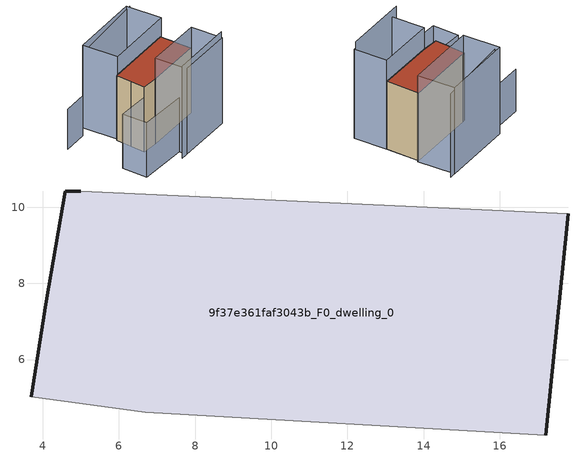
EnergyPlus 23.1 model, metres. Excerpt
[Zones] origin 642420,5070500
9f37e361faf3043b_F0_dwelling_0
 floor ground (EU_floor_Construction): 17.2,4.02 17.81,9.82 5,10.43 4.6,10.43 4.09,7.53 3.69,5.02 6.7,4.62 z0
 wall outside (EU_wall_Construction): 17.81,9.82 17.2,4.02 / 3.69,5.02 4.09,7.53 4.6,10.43 5,10.43 z0:12
 wall adiabatic (EU_wall_Construction): 5,10.43 17.81,9.82 / 17.2,4.02 6.7,4.62 3.69,5.02 z0:12
 roof outside (EU_roof_Construction): 17.81,9.82 17.2,4.02 6.7,4.62 3.69,5.02 4.09,7.53 4.6,10.43 5,10.43 z12
shading: 4.93,-1.01 16.6,-1.59 z0:17; 6.61,4.63 17.2,4.02 / 17.2,4.02 16.88,-1.69 / 16.88,-1.69 6.28,-1.08 / 6.28,-1.08 6.61,4.63 z0:15.8; 6.38,0.3 -2.48,1.24 / -2.48,1.24 -2.01,5.73 / -2.01,5.73 6.86,4.79 / 6.86,4.79 6.38,0.3 z0:10; 18.11,9.81 5,10.43 / 5,10.43 5.3,16.85 / 5.3,16.85 18.41,16.23 / 18.41,16.23 18.11,9.81 z0:15.3; 3.23,15.72 -1.31,15.93 z0:7.4; 19.48,16.14 5.5,16.03 z0:14.8
[Building]
EU S2 Campaign: North Axis=0; Terrain=City; Solar Distribution=FullExterior
[Site:Location]
Lyon-Bron: Latitude=45.75; Longitude=5; Time Zone=1; Elevation=198
[SizingPeriod:WeatherFileDays]
AnnualSizingPeriod: Begin Month=1; Begin Day of Month=1; End Month=12; End Day of Month=31; Day of Week for Start Day=Monday; Use Weather File Daylight Saving Period=No; Use Weather File Rain and Snow Indicators=No
[MATERIAL]
EU_InternalMass_Material: Roughness=MediumRough; Thickness=0.1; Conductivity=1; Density=1800; Specific Heat=900; Thermal Absorptance=0.9; Solar Absorptance=0.7; Visible Absorptance=0.7
[MATERIAL:NOMASS] Roughness=MediumRough; Thermal Absorptance=0.9; Solar Absorptance=0.7; Visible Absorptance=0.7
Name | Thermal Resistance
EU_wall_NoMass | 0.503714
EU_roof_NoMass | 0.959371
EU_floor_NoMass | 0.347222
[CONSTRUCTION]
EU_wall_Construction: EU_wall_NoMass
EU_roof_Construction: EU_roof_NoMass
EU_floor_Construction: EU_floor_NoMass
EU_InternalMass_Construction: EU_InternalMass_Material
[ZONE]
9f37e361faf3043b_F0_dwelling_0: Type=1; Multiplier=1; Ceiling Height=autocalculate; Volume=922.028; Floor Area=autocalculate; Part of Total Floor Area=Yes
[INTERNALMASS]
9f37e361faf3043b_F0_dwelling_0_EU_InternalMass: Construction=EU_InternalMass_Construction; Zone or ZoneList=9f37e361faf3043b_F0_dwelling_0; Surface Area=76.8395
[OTHEREQUIPMENT]
EU_Step8_InternalGain_9f37e361faf3043b_F0_dwelling_0_f000: Fuel Type=Electricity; Zone or ZoneList or Space or SpaceList=9f37e361faf3043b_F0_dwelling_0; Schedule=EU_Step8_GainSchedule_9f37e361faf3043b_F0_dwelling_0_f000; Design Level Calculation Method=Watts/Area; Power per Zone Floor Area=1; Fraction Latent=0; Fraction Radiant=0; Fraction Lost=0; Carbon Dioxide Generation Rate=0; EndUse Subcategory=EU_Step8_InternalGains
[ZONEVENTILATION:DESIGNFLOWRATE]
EU_ConstantAir_9f37e361faf3043b_F0_dwelling_0: Zone or ZoneList or Space or SpaceList=9f37e361faf3043b_F0_dwelling_0; Schedule=EU_AlwaysOn; Design Flow Rate Calculation Method=AirChanges/Hour; Air Changes per Hour=0.64; Ventilation Type=Natural; Fan Pressure Rise=0; Fan Total Efficiency=1; Constant Term Coefficient=1; Temperature Term Coefficient=0; Velocity Term Coefficient=0; Velocity Squared Term Coefficient=0; Minimum Indoor Temperature=-100; Maximum Indoor Temperature=100; Delta Temperature=-100; Minimum Outdoor Temperature=-100; Maximum Outdoor Temperature=100; Maximum Wind Speed=40
[HVACTEMPLATE:THERMOSTAT]
EU_HeatOnly_9f37e361faf3043b_F0_dwelling_0: Constant Heating Setpoint=20; Constant Cooling Setpoint=50
[HVACTEMPLATE:ZONE:IDEALLOADSAIRSYSTEM]
9f37e361faf3043b_F0_dwelling_0: Template Thermostat=EU_HeatOnly_9f37e361faf3043b_F0_dwelling_0; System Availability Schedule=EU_AlwaysOn; Maximum Heating Supply Air Temperature=50; Minimum Cooling Supply Air Temperature=13; Maximum Heating Supply Air Humidity Ratio=0.0156; Minimum Cooling Supply Air Humidity Ratio=0.0077; Heating Limit=NoLimit; Cooling Limit=NoLimit; Heating Availability Schedule=EU_AlwaysOn; Cooling Availability Schedule=EU_CoolingOff; Dehumidification Control Type=ConstantSensibleHeatRatio; Cooling Sensible Heat Ratio=0.7; Dehumidification Setpoint=60; Humidification Control Type=None; Humidification Setpoint=30; Outdoor Air Method=None; Outdoor Air Flow Rate per Person=0.00944; Outdoor Air Flow Rate per Zone Floor Area=0; Outdoor Air Flow Rate per Zone=0; Demand Controlled Ventilation Type=None; Outdoor Air Economizer Type=NoEconomizer; Heat Recovery Type=None; Sensible Heat Recovery Effectiveness=0.7; Latent Heat Recovery Effectiveness=0.65
[SIZING:ZONE]
9f37e361faf3043b_F0_dwelling_0: Zone Cooling Design Supply Air Temperature Input Method=SupplyAirTemperature; Zone Cooling Design Supply Air Temperature=13; Zone Heating Design Supply Air Temperature Input Method=SupplyAirTemperature; Zone Heating Design Supply Air Temperature=50; Zone Cooling Design Supply Air Humidity Ratio=0.008; Zone Heating Design Supply Air Humidity Ratio=0.008; Cooling Design Air Flow Method=DesignDay; Cooling Design Air Flow Rate=0; Cooling Minimum Air Flow per Zone Floor Area=0.000762; Cooling Minimum Air Flow=0; Cooling Minimum Air Flow Fraction=0.2; Heating Design Air Flow Method=DesignDay; Heating Design Air Flow Rate=0; Heating Maximum Air Flow per Zone Floor Area=0.002032; Heating Maximum Air Flow=0.141576; Heating Maximum Air Flow Fraction=0.3; Account for Dedicated Outdoor Air System=No; Dedicated Outdoor Air System Control Strategy=NeutralSupplyAir; Dedicated Outdoor Air Low Setpoint Temperature for Design=autosize; Dedicated Outdoor Air High Setpoint Temperature for Design=autosize; Zone Load Sizing Method=Sensible Load Only No Latent Load; Zone Latent Cooling Design Supply Air Humidity Ratio Input Method=HumidityRatioDifference; Zone Cooling Design Supply Air Humidity Ratio Difference=0.005; Zone Latent Heating Design Supply Air Humidity Ratio Input Method=HumidityRatioDifference; Zone Humidification Design Supply Air Humidity Ratio Difference=0.005
[SCHEDULE:CONSTANT]
Name | Hourly Value
EU_AlwaysOn | 1
EU_CoolingOff | 0
[SCHEDULE:FILE]
EU_Step8_GainSchedule_9f37e361faf3043b_F0_dwelling_0_f000: File=../../schedules/9f37e361faf3043b/9f37e361faf3043b_F0_dwelling_0_f000_gain.csv; Column Number=1; Rows to Skip at Top=0; Number of Hours of Data=8760; Column Separator=Comma; Interpolate to Timestep=No; Minutes per Item=60; Adjust Schedule for Daylight Savings=Yes
